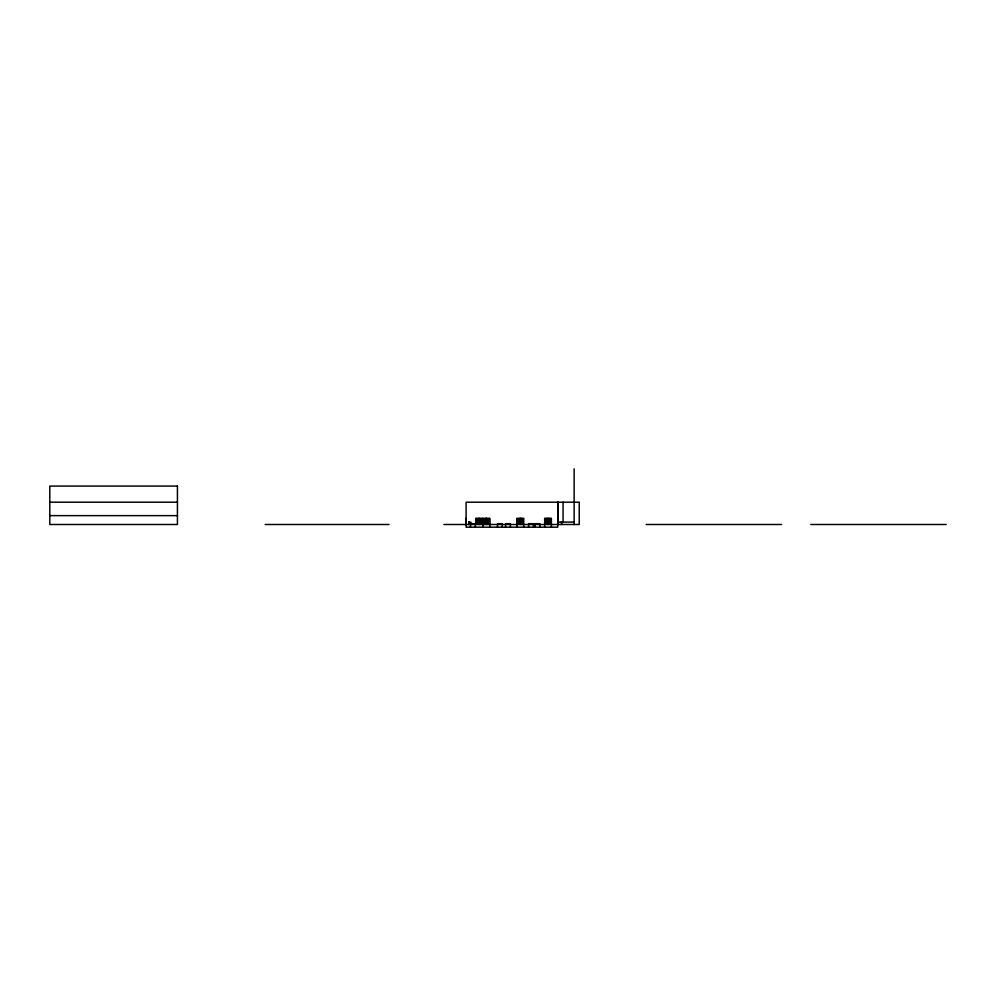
<?xml version="1.0" encoding="UTF-8"?>
<svg xmlns="http://www.w3.org/2000/svg" width="996" height="996" viewBox="0 0 996 996"><rect width="100%" height="100%" fill="white"/><g stroke="black" fill="none" stroke-linecap="round" stroke-linejoin="round"><path stroke-width="1.49" d="M49.8 502.196L177.475 502.196M49.8 515.629L177.475 515.629M466.103 518.256L466.215 524.494M486.135 521.655L485.376 521.095L486.135 521.095L486.135 522.464L485.376 522.464L486.309 521.78M486.683 521.655L487.442 521.095L486.683 521.095L486.683 522.464L487.442 522.464L486.509 521.78M520.024 521.655L519.265 521.095L520.024 521.095L520.024 522.464L519.265 522.464L520.198 521.78M547.75 521.655L546.991 521.095L547.75 521.095L547.75 522.464L546.991 522.464L547.925 521.78M548.298 521.655L549.057 521.095L548.298 521.095L548.298 522.464L549.057 522.464L548.124 521.78M478.952 521.78L478.018 522.464L478.777 521.916M479.138 521.78L480.072 522.464L479.313 521.916M520.398 522.053L521.331 522.464L520.572 521.916M558.021 522.078L574.132 522.078M469.104 522.228L470.934 522.228L470.934 524.494M470.498 523.684L475.329 523.684L475.329 527.183M265.135 524.494L389.025 524.494M443.83 524.494L579.236 524.494L579.236 502.196L466.103 502.196L466.103 527.183L557.748 527.183L557.748 502.196M646.18 524.494L781.586 524.494M810.794 524.494L946.2 524.494M574.132 468.817L574.132 524.494M563.064 502.196L563.064 522.078M561.632 523.722L561.632 524.456L561.433 522.078M558.021 502.196L558.021 524.494M551.386 527.183L551.386 518.256L544.663 518.256L544.663 527.183M548.024 518.256L548.024 524.494M539.882 527.183L539.882 523.684L535.051 523.684L535.051 527.183M533.433 527.183L533.433 523.684L528.602 523.684L528.602 527.183M523.659 527.183L523.659 518.256L516.936 518.256L516.936 527.183M520.298 518.256L520.298 524.494M510.375 527.183L510.375 523.684L505.545 523.684L505.545 527.183M502.32 527.183L502.32 523.684L497.49 523.684L497.49 527.183M489.771 527.183L489.771 518.256L483.048 518.256L483.048 527.183M486.409 518.256L486.409 524.494M482.4 524.494L482.4 518.256L475.69 518.256L475.69 524.494M470.498 524.494L470.498 527.183M469.104 524.494L469.104 521.667L468.817 524.494M177.425 486.073L49.8 486.073L49.8 524.494L177.425 524.494L177.425 486.073M476.711 518.667L475.951 519.202L476.711 518.667M477.744 518.667L476.984 519.202L477.744 518.667M478.777 518.667L478.018 519.202L478.777 518.667M480.072 518.667L479.313 519.202L480.072 518.667M481.105 518.667L480.346 519.202L481.105 518.667M482.139 518.667L481.379 519.202L482.139 518.667M484.081 518.667L483.321 519.202L484.081 518.667M485.114 518.667L484.342 519.202L485.114 518.667M486.135 518.667L485.376 519.202L486.135 518.667M487.442 518.667L486.683 519.202L487.442 518.667M488.476 518.667L487.704 519.202L488.476 518.667M489.497 518.667L488.737 519.202L489.497 518.667M517.97 518.667L517.21 519.202L517.97 518.667M518.991 518.667L518.231 519.202L518.991 518.667M520.024 518.667L519.265 519.202L520.024 518.667M521.331 518.667L520.572 519.202L521.331 518.667M522.352 518.667L521.593 519.202L522.352 518.667M523.386 518.667L522.626 519.202L523.386 518.667M545.696 518.667L544.937 519.202L545.696 518.667M546.717 518.667L545.957 519.202L546.717 518.667M547.75 518.667L546.991 519.202L547.75 518.667M549.057 518.667L548.298 519.202L549.057 518.667M550.078 518.667L549.319 519.202L550.078 518.667M551.112 518.667L550.352 519.202L551.112 518.667M476.711 519.476L475.951 520.012L476.711 519.476M477.744 519.476L476.984 520.012L477.744 519.476M478.777 519.476L478.018 520.012L478.777 519.476M480.072 519.476L479.313 520.012L480.072 519.476M481.105 519.476L480.346 520.012L481.105 519.476M482.139 519.476L481.379 520.012L482.139 519.476M484.081 519.476L483.321 520.012L484.081 519.476M485.114 519.476L484.342 520.012L485.114 519.476M486.135 519.476L485.376 520.012L486.135 519.476M487.442 519.476L486.683 520.012L487.442 519.476M488.476 519.476L487.704 520.012L488.476 519.476M489.497 519.476L488.737 520.012L489.497 519.476M517.97 519.476L517.21 520.012L517.97 519.476M518.991 519.476L518.231 520.012L518.991 519.476M520.024 519.476L519.265 520.012L520.024 519.476M521.331 519.476L520.572 520.012L521.331 519.476M522.352 519.476L521.593 520.012L522.352 519.476M523.386 519.476L522.626 520.012L523.386 519.476M545.696 519.476L544.937 520.012L545.696 519.476M546.717 519.476L545.957 520.012L546.717 519.476M547.75 519.476L546.991 520.012L547.75 519.476M549.057 519.476L548.298 520.012L549.057 519.476M550.078 519.476L549.319 520.012L550.078 519.476M551.112 519.476L550.352 520.012L551.112 519.476M476.711 520.286L475.951 520.833L476.711 520.286M477.744 520.286L476.984 520.833L477.744 520.286M478.777 520.286L478.018 520.833L478.777 520.286M480.072 520.286L479.313 520.833L480.072 520.286M481.105 520.286L480.346 520.833L481.105 520.286M482.139 520.286L481.379 520.833L482.139 520.286M484.081 520.286L483.321 520.833L484.081 520.286M485.114 520.286L484.342 520.833L485.114 520.286M486.135 520.286L485.376 520.833L486.135 520.286M487.442 520.286L486.683 520.833L487.442 520.286M488.476 520.286L487.704 520.833L488.476 520.286M489.497 520.286L488.737 520.833L489.497 520.286M517.97 520.286L517.21 520.833L517.97 520.286M518.991 520.286L518.231 520.833L518.991 520.286M520.024 520.286L519.265 520.833L520.024 520.286M521.331 520.286L520.572 520.833L521.331 520.286M522.352 520.286L521.593 520.833L522.352 520.286M523.386 520.286L522.626 520.833L523.386 520.286M545.696 520.286L544.937 520.833L545.696 520.286M546.717 520.286L545.957 520.833L546.717 520.286M547.75 520.286L546.991 520.833L547.75 520.286M549.057 520.286L548.298 520.833L549.057 520.286M550.078 520.286L549.319 520.833L550.078 520.286M551.112 520.286L550.352 520.833L551.112 520.286M476.711 521.095L475.951 521.655L476.711 521.095M477.744 521.095L476.984 521.655L477.744 521.095M478.777 521.095L478.018 521.655L478.777 521.095M480.072 521.095L479.313 521.655L480.072 521.095M481.105 521.095L480.346 521.655L481.105 521.095M482.139 521.095L481.379 521.655L482.139 521.095M484.081 521.095L483.321 521.655L484.081 521.095M485.114 521.095L484.342 521.655L485.114 521.095M488.476 521.095L487.704 521.655L488.476 521.095M489.497 521.095L488.737 521.655L489.497 521.095M517.97 521.095L517.21 521.655L517.97 521.095M518.991 521.095L518.231 521.655L518.991 521.095M521.331 521.095L520.572 521.655L521.331 521.095M522.352 521.095L521.593 521.655L522.352 521.095M523.386 521.095L522.626 521.655L523.386 521.095M545.696 521.095L544.937 521.655L545.696 521.095M546.717 521.095L545.957 521.655L546.717 521.095M550.078 521.095L549.319 521.655L550.078 521.095M551.112 521.095L550.352 521.655L551.112 521.095M476.711 521.916L475.951 522.464L476.711 521.916M477.744 521.916L476.984 522.464L477.744 521.916M481.105 521.916L480.346 522.464L481.105 521.916M482.139 521.916L481.379 522.464L482.139 521.916M484.081 521.916L483.321 522.464L484.081 521.916M485.114 521.916L484.342 522.464L485.114 521.916M488.476 521.916L487.704 522.464L488.476 521.916M489.497 521.916L488.737 522.464L489.497 521.916M517.97 521.916L517.21 522.464L517.97 521.916M518.991 521.916L518.231 522.464L518.991 521.916M522.352 521.916L521.593 522.464L522.352 521.916M523.386 521.916L522.626 522.464L523.386 521.916M545.696 521.916L544.937 522.464L545.696 521.916M546.717 521.916L545.957 522.464L546.717 521.916M550.078 521.916L549.319 522.464L550.078 521.916M551.112 521.916L550.352 522.464L551.112 521.916M476.711 522.726L475.951 523.274L476.711 522.726M477.744 522.726L476.984 523.274L477.744 522.726M478.777 522.726L478.018 523.274L478.777 522.726M480.072 522.726L479.313 523.274L480.072 522.726M481.105 522.726L480.346 523.274L481.105 522.726M482.139 522.726L481.379 523.274L482.139 522.726M484.081 522.726L483.321 523.274L484.081 522.726M485.114 522.726L484.342 523.274L485.114 522.726M486.135 522.726L485.376 523.274L486.135 522.726M487.442 522.726L486.683 523.274L487.442 522.726M488.476 522.726L487.704 523.274L488.476 522.726M489.497 522.726L488.737 523.274L489.497 522.726M517.97 522.726L517.21 523.274L517.97 522.726M518.991 522.726L518.231 523.274L518.991 522.726M520.024 522.726L519.265 523.274L520.024 522.726M521.331 522.726L520.572 523.274L521.331 522.726M522.352 522.726L521.593 523.274L522.352 522.726M523.386 522.726L522.626 523.274L523.386 522.726M545.696 522.726L544.937 523.274L545.696 522.726M546.717 522.726L545.957 523.274L546.717 522.726M547.75 522.726L546.991 523.274L547.75 522.726M549.057 522.726L548.298 523.274L549.057 522.726M550.078 522.726L549.319 523.274L550.078 522.726M551.112 522.726L550.352 523.274L551.112 522.726M476.711 523.547L475.951 524.083L476.711 523.547M477.744 523.547L476.984 524.083L477.744 523.547M478.777 523.547L478.018 524.083L478.777 523.547M480.072 523.547L479.313 524.083L480.072 523.547M481.105 523.547L480.346 524.083L481.105 523.547M482.139 523.547L481.379 524.083L482.139 523.547M484.081 523.547L483.321 524.083L484.081 523.547M485.114 523.547L484.342 524.083L485.114 523.547M486.135 523.547L485.376 524.083L486.135 523.547M487.442 523.547L486.683 524.083L487.442 523.547M488.476 523.547L487.704 524.083L488.476 523.547M489.497 523.547L488.737 524.083L489.497 523.547M517.97 523.547L517.21 524.083L517.97 523.547M518.991 523.547L518.231 524.083L518.991 523.547M520.024 523.547L519.265 524.083L520.024 523.547M521.331 523.547L520.572 524.083L521.331 523.547M522.352 523.547L521.593 524.083L522.352 523.547M523.386 523.547L522.626 524.083L523.386 523.547M545.696 523.547L544.937 524.083L545.696 523.547M546.717 523.547L545.957 524.083L546.717 523.547M547.75 523.547L546.991 524.083L547.75 523.547M549.057 523.547L548.298 524.083L549.057 523.547M550.078 523.547L549.319 524.083L550.078 523.547M551.112 523.547L550.352 524.083L551.112 523.547M479.051 524.494L479.051 518.256L479.039 524.494"/></g></svg>
